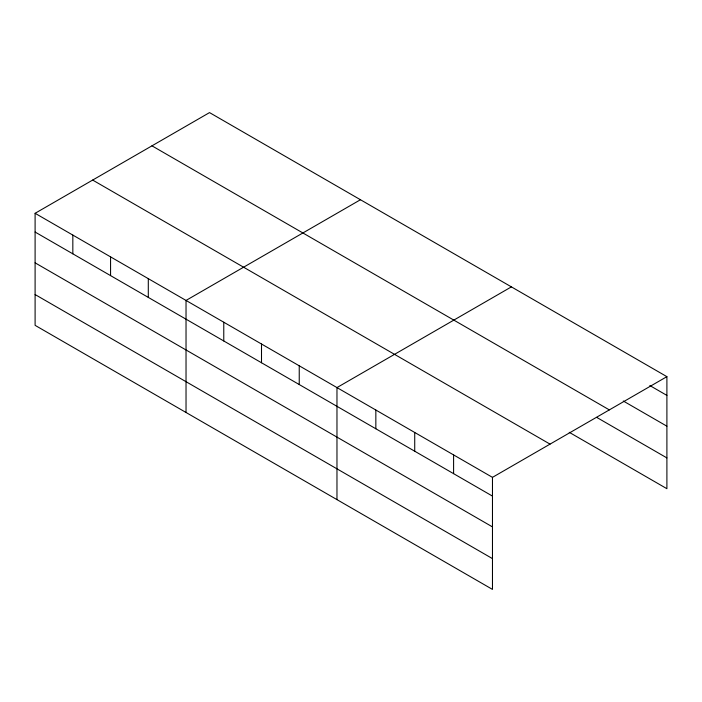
<?xml version="1.0" encoding="UTF-8"?>
<svg xmlns="http://www.w3.org/2000/svg" width="702" height="702" viewBox="0 0 702 702"><rect width="100%" height="100%" fill="white"/><g stroke="black" fill="none" stroke-linecap="round" stroke-linejoin="round"><path stroke-width="1.05" d="M492.471 526.895L492.471 477.36L35.1 213.303L35.1 325.342L492.471 589.399L492.471 526.895L35.1 262.829M569.234 432.309L666.9 488.697L666.9 376.658L209.529 112.601L35.1 213.303M360.459 199.737L186.03 300.438L186.03 412.478M511.389 286.881L336.969 387.583L336.969 499.622M492.471 477.36L666.9 376.658M649.833 385.547L666.9 395.401M623.279 401.009L666.9 426.193M151.965 145.832L609.336 409.889M596.735 417.4L666.9 457.915M92.664 180.072L550.035 444.129M35.1 232.046L492.471 496.103M35.1 294.55L492.471 558.616M453.597 454.922L453.597 473.657M414.724 432.476L414.724 451.219M375.842 410.029L375.842 428.773M299.236 365.795L299.236 384.538M261.504 344.015L261.504 362.758M223.771 322.227L223.771 340.97M148.297 278.659L148.297 297.402M110.565 256.871L110.565 275.614M72.832 235.082L72.832 253.826"/></g></svg>
